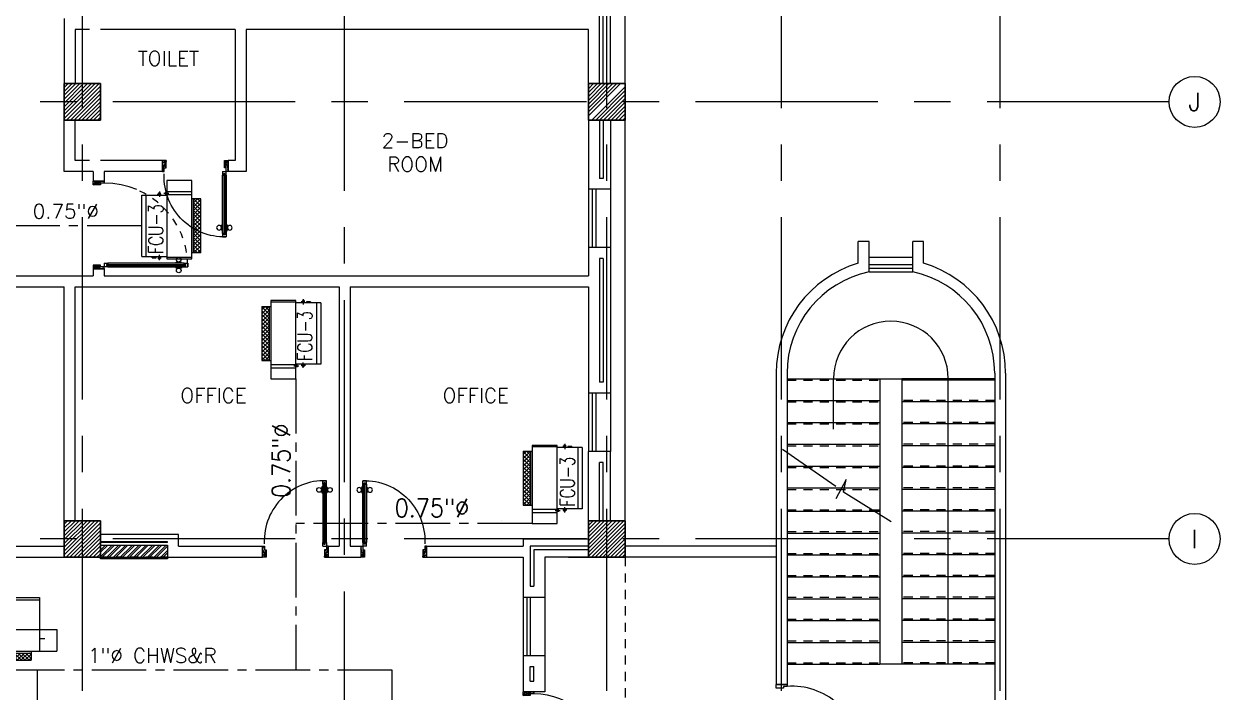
# Model space of a CAD drawing. Extents: x 417866029 to 417866302, y 43498045 to 43498122.
# Drawn here: x 417866087.44 to 417866103.86, y 43498080.49 to 43498089.66 of the extents above; entities that cross this region are included whole.
import ezdxf
from ezdxf.enums import TextEntityAlignment as Align

# ---------------------------------------------------------------- set-up
doc = ezdxf.new("R2010")
doc.units = 0
doc.header["$MEASUREMENT"] = 0
for name, pattern in [('CENTER2', [1.125, 0.75, -0.125, 0.125, -0.125]), ('CENTERX2', [4, 2.5, -0.5, 0.5, -0.5]), ('HIDDEN', [0.375, 0.25, -0.125]), ('HIDDEN2', [0.1875, 0.125, -0.0625])]:
    doc.linetypes.add(name, pattern=pattern)
doc.layers.get('0').update_dxf_attribs({"linetype": 'CONTINUOUS'})
for name, color, linetype in [('AC-CH', 6, 'CENTER2'), ('AC-CHT', 2, 'CONTINUOUS'), ('AX-CR', 7, 'CONTINUOUS'), ('AX-TXT', 2, 'CONTINUOUS'), ('AXES', 11, 'CENTERX2'), ('COL', 11, 'CONTINUOUS'), ('DOOR', 11, 'CONTINUOUS'), ('FCU', 6, 'CONTINUOUS'), ('FHC', 11, 'CONTINUOUS'), ('HAT', 11, 'CONTINUOUS'), ('INSUL', 11, 'CONTINUOUS'), ('PROJ-L', 11, 'CONTINUOUS'), ('RM-NAME', 11, 'CONTINUOUS'), ('ROOF', 11, 'CONTINUOUS'), ('STR', 11, 'CONTINUOUS'), ('SUNI-FUR', 11, 'CONTINUOUS'), ('TEXTN', 2, 'CONTINUOUS'), ('WALL', 11, 'CONTINUOUS'), ('WIN', 11, 'CONTINUOUS')]:
    doc.layers.add(name, color=color, linetype=linetype)
doc.styles.add('KHRS2', font='ROMANS.shx', dxfattribs={"height": 200})
doc.styles.add('ROMANS', font='ROMANS.shx', dxfattribs={"width": 0.6})

# ---------------------------------------------------------------- blocks, each defined once
blk = doc.blocks.new('AXR')
at = {"layer": 'AX-CR'}
blk.add_circle((350, 0), 350, dxfattribs=at)
at = {"layer": 'AX-TXT', "style": 'ROMANS'}
blk.add_attdef('AX', text='', height=250, dxfattribs=at).set_placement((350, 0), align=Align.MIDDLE)
blk = doc.blocks.new('DOOR100')
at = {"layer": 'DOOR', "color": 7, "linetype": 'ByBlock'}
for p, q in [((-91, 1205), (-91, 1140)), ((-82, 1205), (-91, 1205)), ((-82, 1128), (-82, 1218)), ((-75, 1218), (-82, 1218)), ((-82, 1205), (-82, 1140)), ((-75, 1250), (-75, 1300)), ((-75, 1300), (-25, 1300)), ((-25, 1300), (-75, 1300)), ((-58, 1250), (-75, 1250)), ((-58, 1250), (-58, 1270)), ((-42, 1270), (-58, 1270)), ((-42, 1250), (-42, 1270)), ((-25, 1250), (-42, 1250)), ((-25, 1250), (-25, 1300)), ((-25, 1218), (-18, 1218)), ((-18, 1128), (-18, 1218)), ((-18, 1205), (-18, 1140)), ((-18, 1205), (-9, 1205)), ((-9, 1205), (-9, 1140)), ((-82, 1140), (-91, 1140)), ((-75, 1128), (-82, 1128)), ((-25, 1128), (-18, 1128)), ((-18, 1140), (-9, 1140)), ((-75, 200), (-58, 200)), ((-75, 150), (-75, 200)), ((-58, 200), (-58, 180)), ((-58, 180), (-42, 180)), ((-42, 200), (-25, 200)), ((-42, 180), (-42, 200)), ((-25, 200), (-25, 150)), ((-1200, 0), (-1200, 150)), ((-1200, 150), (-1175, 150)), ((-1200, 150), (-1200, 0)), ((-1150, 0), (-1200, 114)), ((-1150, 0), (-1200, 40)), ((-1150, 0), (-1200, 0)), ((-1175, 150), (-1175, 100)), ((-1175, 100), (-1150, 100)), ((-1150, 0), (-1163, 100)), ((-1150, 100), (-1150, 0)), ((-75, 150), (-25, 150)), ((-50, 0), (0, 114)), ((-50, 100), (-50, 0)), ((-50, 0), (-37, 100)), ((-25, 100), (-50, 100)), ((-50, 0), (0, 40)), ((-50, 0), (0, 0)), ((0, 150), (-25, 150)), ((-25, 150), (-25, 100)), ((0, 0), (0, 150)), ((0, 150), (0, 0))]:
    blk.add_line(p, q, dxfattribs=at)
at = {"layer": 'DOOR', "linetype": 'ByBlock'}
for p, q in [((-75, 1250), (-75, 200)), ((-58, 200), (-58, 1250)), ((-42, 200), (-42, 1250)), ((-25, 200), (-25, 1250))]:
    blk.add_line(p, q, dxfattribs=at)
at = {"layer": 'DOOR', "color": 7, "linetype": 'ByBlock'}
for centre in [(-124, 1173), (24, 1173)]:
    blk.add_circle(centre, 32.4, dxfattribs=at)
at = {"layer": 'DOOR', "linetype": 'HIDDEN', "ltscale": 0.5}
blk.add_arc((-25, 150), 1150, 90, 180, dxfattribs=at)
at = {"layer": 'DOOR', "color": 7, "linetype": 'ByBlock'}
for centre, radius, start, end in [((-1150, 0), 154, 103.7142, 108.8947), ((-1150, 0), 134, 100.72, 111.8402), ((-1150, 0), 94.4, 90, 121.9818), ((-1150, 0), 74.4, 90, 132.2236), ((-1150, 0), 54.4, 90, 156.7926), ((-1150, 0), 34.4, 90, 180), ((-1150, 0), 14.4, 90, 180), ((-50, 0), 94.4, 58.0182, 90), ((-50, 0), 74.4, 47.7764, 90), ((-50, 0), 54.4, 23.2074, 90), ((-50, 0), 34.4, 0, 90), ((-50, 0), 14.4, 0, 90), ((-50, 0), 134, 68.1598, 79.28), ((-50, 0), 114, 64.0838, 77.3774), ((-50, 0), 154, 71.1053, 76.2858)]:
    blk.add_arc(centre, radius, start, end, dxfattribs=at)
blk = doc.blocks.new('DOOR90')
at = {"layer": 'DOOR', "color": 7, "linetype": 'ByBlock'}
for p, q in [((-150, 0), (0, 0)), ((-150, 0), (-150, -25)), ((0, -50), (-114, 0)), ((0, -50), (-40, 0)), ((0, -50), (0, 0)), ((-1000, -25), (-1050, -25)), ((-1050, -75), (-1050, -25)), ((-1050, -25), (-1050, -75)), ((-1000, -75), (-1050, -75)), ((-1000, -42), (-1020, -42)), ((-1020, -42), (-1020, -58)), ((-1000, -58), (-1020, -58)), ((-1000, -25), (-1000, -42)), ((-1000, -58), (-1000, -75)), ((-878, -18), (-968, -18)), ((-968, -25), (-968, -18)), ((-968, -75), (-968, -82)), ((-878, -82), (-968, -82)), ((-955, -9), (-890, -9)), ((-955, -18), (-955, -9)), ((-955, -18), (-890, -18)), ((-955, -82), (-890, -82)), ((-955, -82), (-955, -91)), ((-955, -91), (-890, -91)), ((-890, -18), (-890, -9)), ((-890, -82), (-890, -91)), ((-878, -25), (-878, -18)), ((-878, -75), (-878, -82)), ((-200, -25), (-150, -25)), ((-200, -42), (-200, -25)), ((-180, -42), (-200, -42)), ((-200, -58), (-180, -58)), ((-200, -75), (-200, -58)), ((-150, -75), (-200, -75)), ((-180, -58), (-180, -42)), ((-150, -25), (-100, -25)), ((-150, -75), (-150, -25)), ((-100, -25), (-100, -50)), ((0, -50), (-100, -37)), ((-100, -50), (0, -50)), ((-150, -875), (-100, -875)), ((-150, -900), (-150, -875)), ((-150, -900), (0, -900)), ((0, -900), (-150, -900)), ((0, -850), (-114, -900)), ((-100, -875), (-100, -850)), ((0, -850), (-100, -863)), ((-100, -850), (0, -850)), ((0, -850), (-40, -900)), ((0, -850), (0, -900))]:
    blk.add_line(p, q, dxfattribs=at)
at = {"layer": 'DOOR', "linetype": 'ByBlock'}
for p, q in [((-200, -25), (-1000, -25)), ((-200, -42), (-1000, -42)), ((-200, -58), (-1000, -58)), ((-1000, -75), (-200, -75))]:
    blk.add_line(p, q, dxfattribs=at)
at = {"layer": 'DOOR', "color": 7, "linetype": 'ByBlock'}
for centre in [(-923, 24), (-923, -124)]:
    blk.add_circle(centre, 32.4, dxfattribs=at)
for centre, radius, start, end in [((0, -50), 154, 161.1053, 166.2858), ((0, -50), 94.4, 148.0182, 180), ((0, -50), 134, 158.1598, 169.28), ((0, -50), 114, 154.0838, 167.3774), ((0, -50), 74.4, 137.7764, 180), ((0, -50), 54.4, 113.2074, 180), ((0, -50), 34.4, 90, 180), ((0, -50), 14.4, 90, 180), ((0, -850), 154, 193.7142, 198.8947), ((0, -850), 134, 190.72, 201.8402), ((0, -850), 94.4, 180, 211.9818), ((0, -850), 74.4, 180, 222.2236), ((0, -850), 54.4, 180, 246.7926), ((0, -850), 34.4, 180, 270), ((0, -850), 14.4, 180, 270)]:
    blk.add_arc(centre, radius, start, end, dxfattribs=at)
at = {"layer": 'DOOR', "linetype": 'HIDDEN', "ltscale": 0.5}
blk.add_arc((-222, -50), 828, 178.2701, 275.003, dxfattribs=at)
blk = doc.blocks.new('DOOR-10')
at = {"layer": 'DOOR', "color": 0, "linetype": 'ByBlock'}
for p, q in [((-83, 1005), (-92, 1005)), ((-92, 1005), (-92, 940)), ((-76, 1018), (-83, 1018)), ((-83, 928), (-83, 1018)), ((-83, 1005), (-83, 940)), ((-26, 1100), (-76, 1100)), ((-76, 1100), (-26, 1100)), ((-76, 1050), (-76, 1100)), ((-59, 1050), (-76, 1050)), ((-43, 1070), (-59, 1070)), ((-59, 1050), (-59, 1070)), ((-43, 1050), (-43, 1070)), ((-26, 1050), (-43, 1050)), ((-26, 1050), (-26, 1100)), ((-26, 1018), (-18, 1018)), ((-18, 928), (-18, 1018)), ((-18, 1005), (-9, 1005)), ((-18, 1005), (-18, 940)), ((-9, 1005), (-9, 940)), ((-83, 940), (-92, 940)), ((-76, 928), (-83, 928)), ((-26, 928), (-18, 928)), ((-18, 940), (-9, 940)), ((-76, 200), (-59, 200)), ((-76, 150), (-76, 200)), ((-59, 200), (-59, 180)), ((-59, 180), (-43, 180)), ((-43, 200), (-26, 200)), ((-43, 180), (-43, 200)), ((-26, 200), (-26, 150)), ((-1001, 0), (-1001, 150)), ((-1001, 150), (-976, 150)), ((-1001, 150), (-1001, 0)), ((-951, 0), (-1001, 0)), ((-976, 150), (-976, 100)), ((-976, 100), (-951, 100)), ((-951, 100), (-951, 0)), ((-76, 150), (-26, 150)), ((-51, 100), (-51, 0)), ((-26, 100), (-51, 100)), ((-51, 0), (-1, 0)), ((-1, 150), (-26, 150)), ((-26, 150), (-26, 100))]:
    blk.add_line(p, q, dxfattribs=at)
at = {"layer": 'DOOR', "linetype": 'ByBlock'}
for p, q in [((-76, 1050), (-76, 200)), ((-59, 200), (-59, 1050)), ((-43, 200), (-43, 1050)), ((-26, 200), (-26, 1050))]:
    blk.add_line(p, q, dxfattribs=at)
at = {"layer": 'DOOR', "color": 9, "linetype": 'ByBlock'}
for p, q in [((-951, 0), (-1001, 114)), ((-951, 0), (-1001, 40)), ((-951, 0), (-964, 100)), ((-51, 0), (-1, 114)), ((-51, 0), (-37, 100)), ((-51, 0), (-1, 40)), ((-1, 0), (-1, 150))]:
    blk.add_line(p, q, dxfattribs=at)
at = {"layer": 'DOOR', "color": 0, "linetype": 'ByBlock'}
for centre in [(-124, 973), (23, 973)]:
    blk.add_circle(centre, 32.4, dxfattribs=at)
at = {"layer": 'DOOR', "linetype": 'HIDDEN', "ltscale": 0.5}
blk.add_arc((-23, 149), 952, 93.1482, 179.9482, dxfattribs=at)
at = {"layer": 'DOOR', "color": 9, "linetype": 'ByBlock'}
for centre, radius, start, end in [((-951, 0), 154, 103.7142, 108.8947), ((-951, 0), 134, 100.72, 111.8402), ((-951, 0), 94.4, 90, 121.9818), ((-951, 0), 74.4, 90, 132.2236), ((-951, 0), 54.4, 90, 156.7926), ((-951, 0), 34.4, 90, 180), ((-951, 0), 14.4, 90, 180), ((-51, 0), 94.4, 58.0182, 90), ((-51, 0), 74.4, 47.7764, 90), ((-51, 0), 54.4, 23.2074, 90), ((-51, 0), 34.4, 0, 90), ((-51, 0), 14.4, 0, 90), ((-51, 0), 134, 68.1598, 79.28), ((-51, 0), 114, 64.0838, 77.3774), ((-51, 0), 154, 71.1053, 76.2858)]:
    blk.add_arc(centre, radius, start, end, dxfattribs=at)
blk = doc.blocks.new('STL-DR')
at = {"layer": 'DOOR', "color": 0, "linetype": 'ByBlock'}
for p, q in [((50, 0), (0, 0)), ((0, -150), (0, 0)), ((50, -100), (50, 0)), ((0, -150), (25, -150)), ((25, -100), (50, -100)), ((25, -150), (25, -100)), ((75, -150), (25, -150)), ((25, -200), (25, -150)), ((75, -150), (75, -200)), ((950, -100), (950, 0)), ((950, 0), (1000, 0)), ((975, -100), (950, -100)), ((975, -150), (975, -100)), ((1000, -150), (975, -150)), ((1000, 0), (1000, -150)), ((75, -200), (25, -200)), ((18, -978), (18, -1068)), ((25, -978), (18, -978)), ((75, -978), (82, -978)), ((82, -978), (82, -1068)), ((18, -990), (9, -990)), ((9, -1055), (9, -990)), ((18, -1055), (9, -1055)), ((18, -1055), (18, -990)), ((25, -1068), (18, -1068)), ((25, -1100), (75, -1100)), ((25, -1100), (25, -1150)), ((75, -1068), (82, -1068)), ((75, -1100), (75, -1150)), ((82, -990), (91, -990)), ((82, -1055), (82, -990)), ((82, -1055), (91, -1055)), ((91, -1055), (91, -990)), ((25, -1150), (75, -1150)), ((75, -1150), (25, -1150))]:
    blk.add_line(p, q, dxfattribs=at)
at = {"layer": 'DOOR', "linetype": 'ByBlock'}
for p, q in [((25, -200), (25, -1100)), ((75, -1100), (75, -200))]:
    blk.add_line(p, q, dxfattribs=at)
at = {"layer": 'DOOR', "color": 0, "linetype": 'ByBlock'}
for centre in [(-24, -1023), (124, -1023)]:
    blk.add_circle(centre, 32.4, dxfattribs=at)
at = {"layer": 'DOOR', "linetype": 'HIDDEN', "ltscale": 0.5}
blk.add_arc((50, -223), 928, 271.544, 4.4816, dxfattribs=at)
at = {"layer": 'WALL'}
for p, q in [((0, 0), (0, -150)), ((0, 0), (0, -150)), ((1000, 0), (1000, -150))]:
    blk.add_line(p, q, dxfattribs=at)
blk = doc.blocks.new('RM1')
at = {"layer": 'RM-NAME', "style": 'ROMANS'}
for tag, p in [('ROOMNAME1', (0, 324)), ('ROOMNAME2', (0, 0))]:
    blk.add_attdef(tag, text='', height=200, dxfattribs=at).set_placement(p, align=Align.MIDDLE)
blk = doc.blocks.new('3')
at = {"layer": 'SUNI-FUR', "linetype": 'Continuous'}
blk.add_line((0, 0), (0, 0), dxfattribs=at)
blk.add_line((0, 0), (0, 0), dxfattribs=at)
blk.add_line((0, 0), (0, 0), dxfattribs=at)
blk.add_line((0, 0), (0, 0), dxfattribs=at)
blk.add_line((0, 0), (0, 0), dxfattribs=at)
blk.add_line((0, 0), (0, 0), dxfattribs=at)
blk.add_line((0, 0), (0, 0), dxfattribs=at)
blk.add_line((0, 0), (0, 0), dxfattribs=at)
blk.add_line((0, 0), (0, 0), dxfattribs=at)
blk.add_line((0, 0), (0, 0), dxfattribs=at)
blk.add_line((0, 0), (0, 0), dxfattribs=at)
blk.add_line((0, 0), (0, 0), dxfattribs=at)
blk.add_line((0, 0), (0, 0), dxfattribs=at)
blk.add_line((0, 0), (0, 0), dxfattribs=at)
blk.add_line((0, 0), (0, 0), dxfattribs=at)
blk.add_line((0, 0), (0, 0), dxfattribs=at)
for radius in [0.0325, 0.0124, 0.0124, 0.0155]:
    blk.add_circle((0, 0), radius, dxfattribs=at)
for centre, radius, start, end in [((0, 0), 0.433, 163.2739, 167.375), ((0, 0), 0.328, 144.0392, 163.2739), ((0, 0), 0.27, 118.7422, 143.0578), ((0, 0), 0.13, 84.8536, 119.4454), ((0, 0), 0.168, 61.4441, 91.1678), ((0, 0), 0.307, 103.0865, 118.1878), ((0, -1), 0.47, 89.0532, 100.9895), ((0, -1), 0.469, 78.0637, 90), ((0, 0), 0.193, 117.0377, 142.6695), ((0, 0), 0.452, 270, 283.9301), ((0, 0), 0.452, 256.0699, 270), ((0, 0), 0.305, 239.0867, 256.0699), ((0, 0), 0.212, 214.673, 239.0867), ((0, 0), 0.0807, 174.5539, 214.673), ((0, 0), 0.419, 270, 283.9301), ((0, 0), 0.419, 256.0699, 270), ((0, 0), 0.272, 239.0867, 256.0699), ((0, 0), 0.18, 214.673, 239.0867), ((0, 0), 0.0525, 173.0893, 213.2084), ((0, 0), 0.328, 16.7261, 35.9608), ((0, 0), 0.433, 12.7359, 16.7261), ((0, 0), 0.193, 37.3305, 62.9623), ((0, 0), 0.101, 325.327, 0), ((0, 0), 0.2, 300.9133, 325.327), ((0, 0), 0.068, 325.327, 0), ((0, 0), 0.167, 300.9133, 325.327), ((0, 0), 0.25, 35.9608, 60.2764), ((0, 0), 0.306, 62.9623, 78.0637), ((0, 0), 0.305, 283.9301, 300.9133), ((0, 0), 0.272, 283.9301, 300.9133)]:
    blk.add_arc(centre, radius, start, end, dxfattribs=at)
blk = doc.blocks.new('*X95')
at = {"color": 0}
for p, q in [((245929, 149515), (246404, 149990)), ((245929, 149568), (246351, 149990)), ((245929, 149621), (246298, 149990)), ((245929, 149674), (246245, 149990)), ((245929, 149727), (246192, 149990)), ((245929, 149780), (246139, 149990)), ((245929, 149833), (246086, 149990)), ((245929, 149886), (246033, 149990)), ((245929, 149939), (245979, 149990)), ((245957, 149490), (246429, 149962)), ((246010, 149490), (246429, 149908)), ((246063, 149490), (246429, 149855)), ((246116, 149490), (246429, 149802)), ((246169, 149490), (246429, 149749)), ((246222, 149490), (246429, 149696)), ((246275, 149490), (246429, 149643)), ((246328, 149490), (246429, 149590)), ((246381, 149490), (246429, 149537))]:
    blk.add_line(p, q, dxfattribs=at)
blk = doc.blocks.new('COL50')
at = {"layer": 'COL'}
blk.add_lwpolyline([(-250, 250), (-250, -250), (250, -250), (250, 250)], close=True, dxfattribs=at)
blk = doc.blocks.new('*X96')
at = {"color": 0}
for p, q in [((253129, 149502), (253616, 149990)), ((253129, 149555), (253563, 149990)), ((253129, 149608), (253510, 149990)), ((253129, 149661), (253457, 149990)), ((253129, 149714), (253404, 149990)), ((253129, 149767), (253351, 149990)), ((253129, 149820), (253298, 149990)), ((253129, 149873), (253245, 149990)), ((253129, 149926), (253192, 149990)), ((253129, 149979), (253139, 149990)), ((253169, 149490), (253629, 149949)), ((253222, 149490), (253629, 149896)), ((253275, 149490), (253629, 149843)), ((253328, 149490), (253629, 149790)), ((253381, 149490), (253629, 149737)), ((253434, 149490), (253629, 149684)), ((253487, 149490), (253629, 149631)), ((253540, 149490), (253629, 149578)), ((253594, 149490), (253629, 149525))]:
    blk.add_line(p, q, dxfattribs=at)
blk = doc.blocks.new('*X93')
at = {"color": 0}
for p, q in [((245929, 155507), (246411, 155990)), ((245929, 155560), (246358, 155990)), ((245929, 155613), (246305, 155990)), ((245929, 155666), (246252, 155990)), ((245929, 155719), (246199, 155990)), ((245929, 155772), (246146, 155990)), ((245929, 155825), (246093, 155990)), ((245929, 155879), (246040, 155990)), ((245929, 155932), (245987, 155990)), ((245964, 155490), (246429, 155954)), ((246017, 155490), (246429, 155901)), ((246070, 155490), (246429, 155848)), ((246123, 155490), (246429, 155795)), ((246176, 155490), (246429, 155742)), ((246229, 155490), (246429, 155689)), ((246282, 155490), (246429, 155636)), ((246335, 155490), (246429, 155583)), ((246388, 155490), (246429, 155530))]:
    blk.add_line(p, q, dxfattribs=at)
blk = doc.blocks.new('*X94')
at = {"color": 0}
for p, q in [((253129, 155548), (253570, 155990)), ((253129, 155601), (253517, 155990)), ((253129, 155654), (253464, 155990)), ((253129, 155707), (253411, 155990)), ((253129, 155760), (253358, 155990)), ((253129, 155813), (253305, 155990)), ((253129, 155866), (253252, 155990)), ((253129, 155919), (253199, 155990)), ((253129, 155972), (253146, 155990)), ((253177, 155490), (253629, 155942)), ((253230, 155490), (253629, 155889)), ((253283, 155490), (253629, 155836)), ((253336, 155490), (253629, 155783)), ((253389, 155490), (253629, 155730)), ((253442, 155490), (253629, 155677)), ((253495, 155490), (253629, 155624)), ((253548, 155490), (253629, 155571)), ((253601, 155490), (253629, 155517))]:
    blk.add_line(p, q, dxfattribs=at)
blk = doc.blocks.new('*X36')
at = {"color": 0}
for p, q in [((16890, -2467), (16943, -2414)), ((16890, -2520), (16990, -2420)), ((16990, -2512), (16892, -2414)), ((16990, -2459), (16945, -2414)), ((16990, -2565), (16890, -2465)), ((16890, -2573), (16990, -2473)), ((16990, -2619), (16890, -2519)), ((16890, -2626), (16990, -2526)), ((16990, -2672), (16890, -2572)), ((16890, -2679), (16990, -2579)), ((16990, -2725), (16890, -2625)), ((16890, -2732), (16990, -2632)), ((16990, -2778), (16890, -2678)), ((16890, -2785), (16990, -2685)), ((16990, -2831), (16890, -2731)), ((16890, -2838), (16990, -2738)), ((16990, -2884), (16890, -2784)), ((16890, -2891), (16990, -2791)), ((16990, -2937), (16890, -2837)), ((16890, -2944), (16990, -2844)), ((16990, -2990), (16890, -2890)), ((16890, -2997), (16990, -2897)), ((16990, -3043), (16890, -2943)), ((16890, -3050), (16990, -2950)), ((16990, -3096), (16890, -2996)), ((16890, -3103), (16990, -3003)), ((16990, -3149), (16890, -3049)), ((16944, -3155), (16890, -3102)), ((16892, -3155), (16990, -3056)), ((16945, -3155), (16990, -3109))]:
    blk.add_line(p, q, dxfattribs=at)
blk = doc.blocks.new('WHE06')
at = {"color": 3}
for p, q in [((689, 622), (346, 622)), ((346, 622), (346, 469)), ((689, 469), (689, 622)), ((60, -422), (60, 422)), ((212, 437), (269, 437)), ((232, 452), (232, 422)), ((232, 452), (252, 452)), ((242, 472), (242, 399)), ((252, 452), (252, 422)), ((305, 448), (373, 448)), ((321, 458), (321, 438)), ((321, 458), (346, 458)), ((321, 438), (346, 438)), ((346, 430), (689, 430)), ((811, 371), (689, 371)), ((711, -371), (711, 371)), ((811, -371), (811, 371)), ((142, -437), (142, -422)), ((142, -437), (197, -437)), ((197, -437), (197, -422)), ((221, -437), (269, -437)), ((232, -452), (232, -422)), ((232, -452), (252, -452)), ((242, -472), (242, -399)), ((252, -452), (252, -422)), ((346, -430), (689, -430)), ((811, -371), (689, -371))]:
    blk.add_line(p, q, dxfattribs=at)
at = {"color": 6}
for p, q in [((0, -422), (0, 422)), ((0, 422), (346, 422)), ((346, 469), (346, -451)), ((689, 469), (346, 469)), ((689, -451), (689, 469)), ((0, -422), (346, -422)), ((346, -451), (689, -451))]:
    blk.add_line(p, q, dxfattribs=at)
at = {"color": 11}
blk.add_blockref('*X36', (-16179, 2784), dxfattribs=at)
blk = doc.blocks.new('*X38')
at = {"color": 0}
for p, q in [((-750, 2538), (-672, 2616)), ((-750, 2591), (-725, 2616)), ((-660, 2516), (-750, 2606)), ((-713, 2516), (-750, 2553)), ((-719, 2516), (-619, 2616)), ((-607, 2516), (-707, 2616)), ((-666, 2516), (-566, 2616)), ((-554, 2516), (-654, 2616)), ((-613, 2516), (-513, 2616)), ((-501, 2516), (-601, 2616)), ((-560, 2516), (-460, 2616)), ((-448, 2516), (-548, 2616)), ((-507, 2516), (-407, 2616)), ((-394, 2516), (-494, 2616)), ((-454, 2516), (-354, 2616)), ((-341, 2516), (-441, 2616)), ((-401, 2516), (-301, 2616)), ((-288, 2516), (-388, 2616)), ((-348, 2516), (-248, 2616)), ((-235, 2516), (-335, 2616)), ((-295, 2516), (-195, 2616)), ((-182, 2516), (-282, 2616)), ((-242, 2516), (-142, 2616)), ((-129, 2516), (-229, 2616)), ((-189, 2516), (-89, 2616)), ((-76, 2516), (-176, 2616)), ((-136, 2516), (-36, 2616)), ((-23, 2516), (-123, 2616)), ((-83, 2516), (17, 2616)), ((30, 2516), (-70, 2616)), ((-30, 2516), (70, 2616)), ((83, 2516), (-17, 2616)), ((23, 2516), (123, 2616)), ((136, 2516), (36, 2616)), ((76, 2516), (176, 2616)), ((189, 2516), (89, 2616)), ((129, 2516), (215, 2601)), ((215, 2543), (142, 2616)), ((182, 2516), (215, 2548)), ((215, 2596), (195, 2616))]:
    blk.add_line(p, q, dxfattribs=at)
blk = doc.blocks.new('WAP16')
at = {"color": 6}
for p, q in [((-597, 0), (-597, -737)), ((-597, 0), (597, 0)), ((597, 0), (597, -737)), ((-597, -437), (597, -437)), ((-597, -737), (597, -737))]:
    blk.add_line(p, q, dxfattribs=at)
at = {"color": 3}
for p, q in [((-597, -32), (597, -32)), ((597, -437), (835, -437)), ((835, -437), (835, -737)), ((597, -562), (670, -562)), ((-482, -737), (-482, -862)), ((-482, -762), (482, -762)), ((482, -737), (482, -862)), ((597, -737), (835, -737)), ((-482, -862), (482, -862))]:
    blk.add_line(p, q, dxfattribs=at)
at = {"color": 11}
blk.add_blockref('*X38', (268, -3378), dxfattribs=at)

msp = doc.modelspace()

# ---------------------------------------------------------------- hatches: boundary and pattern name
at = {"layer": 'FHC', "linetype": 'ByBlock', "ltscale": 0.3}
h = msp.add_hatch(dxfattribs=at)
h.set_pattern_fill('ANSI32', color=11, scale=0.175, style=0)
h.set_pattern_definition([(45, (417865856.29728, 43498051.264705), (-0.046403883, 0.046403883), []), (45, (417865856.32822, 43498051.264705), (-0.046403883, 0.046403883), [])])
h.paths.add_polyline_path([(417866089.413, 43498082.316), (417866089.413, 43498082.506), (417866088.493, 43498082.506), (417866088.493, 43498082.316)])
h.paths.add_polyline_path([(417866088.281, 43498081.895), (417866088.281, 43498082.315), (417866088.543, 43498082.315), (417866088.543, 43498081.895)], flags=9)

# ---------------------------------------------------------------- linework, layer by layer
at = {"layer": 'AC-CH'}
for p, q in [((417866089.058, 43498086.888), (417866086.794, 43498086.888)), ((417866091.172, 43498084.789), (417866091.172, 43498080.791)), ((417866094.418, 43498082.803), (417866091.172, 43498082.803)), ((417866092.496, 43498080.791), (417866044.754, 43498080.791)), ((417866087.628, 43498074.733), (417866087.628, 43498080.791)), ((417866092.496, 43498076.975), (417866092.496, 43498080.791))]:
    msp.add_line(p, q, dxfattribs=at)
at = {"layer": 'AXES'}
for p, q in [((417866088.243, 43498044.506), (417866088.243, 43498121.777)), ((417866095.443, 43498044.506), (417866095.443, 43498121.777)), ((417866097.843, 43498044.506), (417866097.843, 43498121.777)), ((417866100.843, 43498044.506), (417866100.843, 43498121.777)), ((417866091.843, 43498051.371), (417866091.843, 43498110.141)), ((417866103.163, 43498088.591), (417866037.203, 43498088.591)), ((417866103.163, 43498088.591), (417866053.153, 43498088.591)), ((417866103.163, 43498082.591), (417866053.153, 43498082.591))]:
    msp.add_line(p, q, dxfattribs=at)
at = {"layer": 'FHC', "color": 250, "linetype": 'HIDDEN', "ltscale": 0.25}
msp.add_line((417866089.413, 43498082.341), (417866088.493, 43498082.341), dxfattribs=at)
at = {"layer": 'FHC', "linetype": 'ByBlock', "ltscale": 0.3}
msp.add_lwpolyline([(417866088.493, 43498082.506), (417866089.413, 43498082.506), (417866089.413, 43498082.316), (417866088.493, 43498082.316)], close=True, dxfattribs=at)
at = {"layer": 'INSUL'}
for p, q in [((417866095.343, 43498088.841), (417866095.343, 43498091.641)), ((417866095.393, 43498088.841), (417866095.393, 43498091.641)), ((417866095.343, 43498088.341), (417866095.343, 43498087.541)), ((417866095.393, 43498088.341), (417866095.393, 43498087.541)), ((417866095.393, 43498087.541), (417866095.343, 43498087.541)), ((417866095.343, 43498086.441), (417866095.343, 43498084.741)), ((417866095.393, 43498086.441), (417866095.343, 43498086.441)), ((417866095.393, 43498086.441), (417866095.393, 43498084.741)), ((417866095.393, 43498084.741), (417866095.343, 43498084.741)), ((417866095.393, 43498083.641), (417866095.343, 43498083.641)), ((417866095.343, 43498082.841), (417866095.343, 43498083.641)), ((417866095.393, 43498082.841), (417866095.393, 43498083.641)), ((417866095.193, 43498082.491), (417866094.393, 43498082.491)), ((417866094.393, 43498082.491), (417866094.393, 43498081.941)), ((417866095.193, 43498082.441), (417866094.443, 43498082.441)), ((417866094.443, 43498082.441), (417866094.443, 43498081.941)), ((417866094.393, 43498081.941), (417866094.443, 43498081.941)), ((417866094.393, 43498080.841), (417866094.443, 43498080.841)), ((417866094.393, 43498080.641), (417866094.393, 43498080.841)), ((417866094.443, 43498080.641), (417866094.443, 43498080.841)), ((417866094.393, 43498080.641), (417866094.443, 43498080.641))]:
    msp.add_line(p, q, dxfattribs=at)
at = {"layer": 'PROJ-L'}
for p, q in [((417866095.693, 43498088.841), (417866095.693, 43498095.541)), ((417866095.693, 43498082.841), (417866095.693, 43498088.341))]:
    msp.add_line(p, q, dxfattribs=at)
at = {"layer": 'ROOF'}
for p, q in [((417866099.193, 43498084.791), (417866099.193, 43498080.871)), ((417866099.193, 43498084.791), (417866099.493, 43498084.791)), ((417866099.493, 43498084.791), (417866099.493, 43498080.871)), ((417866097.768, 43498082.491), (417866095.693, 43498082.491)), ((417866097.768, 43498082.341), (417866095.693, 43498082.341)), ((417866099.493, 43498080.871), (417866099.193, 43498080.871))]:
    msp.add_line(p, q, dxfattribs=at)
at = {"layer": 'STR'}
for p, q in [((417866097.918, 43498084.791), (417866099.193, 43498084.791)), ((417866098.556, 43498084.098), (417866098.556, 43498084.793)), ((417866100.768, 43498084.791), (417866099.493, 43498084.791)), ((417866100.131, 43498080.871), (417866100.131, 43498084.793)), ((417866100.768, 43498084.771), (417866099.493, 43498084.771)), ((417866097.918, 43498084.491), (417866099.193, 43498084.491)), ((417866100.768, 43498084.471), (417866099.493, 43498084.471)), ((417866097.918, 43498084.191), (417866099.193, 43498084.191)), ((417866100.768, 43498084.171), (417866099.493, 43498084.171)), ((417866098.587, 43498083.311), (417866097.856, 43498083.819)), ((417866097.918, 43498083.891), (417866099.193, 43498083.891)), ((417866100.768, 43498083.871), (417866099.493, 43498083.871)), ((417866097.918, 43498083.591), (417866099.193, 43498083.591)), ((417866100.768, 43498083.571), (417866099.493, 43498083.571)), ((417866098.727, 43498083.409), (417866098.587, 43498083.141)), ((417866098.692, 43498083.234), (417866098.727, 43498083.409)), ((417866097.918, 43498083.291), (417866099.193, 43498083.291)), ((417866099.347, 43498082.825), (417866098.692, 43498083.234)), ((417866100.768, 43498083.271), (417866099.493, 43498083.271)), ((417866099.082, 43498082.991), (417866099.193, 43498082.991)), ((417866097.918, 43498082.971), (417866099.193, 43498082.971)), ((417866099.114, 43498082.971), (417866099.193, 43498082.971)), ((417866100.768, 43498082.971), (417866099.493, 43498082.971)), ((417866097.918, 43498082.671), (417866099.193, 43498082.671)), ((417866100.768, 43498082.671), (417866099.493, 43498082.671)), ((417866097.918, 43498082.371), (417866099.193, 43498082.371)), ((417866100.768, 43498082.371), (417866099.493, 43498082.371)), ((417866097.918, 43498082.071), (417866099.193, 43498082.071)), ((417866100.768, 43498082.071), (417866099.493, 43498082.071)), ((417866097.918, 43498081.771), (417866099.193, 43498081.771)), ((417866100.768, 43498081.771), (417866099.493, 43498081.771)), ((417866097.918, 43498081.471), (417866099.193, 43498081.471)), ((417866100.768, 43498081.471), (417866099.493, 43498081.471)), ((417866097.918, 43498081.171), (417866099.193, 43498081.171)), ((417866100.768, 43498081.171), (417866099.493, 43498081.171)), ((417866097.918, 43498080.871), (417866099.193, 43498080.871)), ((417866100.768, 43498080.871), (417866099.493, 43498080.871))]:
    msp.add_line(p, q, dxfattribs=at)
at = {"layer": 'STR', "linetype": 'HIDDEN2'}
for p, q in [((417866100.768, 43498084.791), (417866099.493, 43498084.791)), ((417866097.918, 43498084.771), (417866099.193, 43498084.771)), ((417866100.768, 43498084.771), (417866099.493, 43498084.771)), ((417866097.918, 43498084.471), (417866099.193, 43498084.471)), ((417866100.768, 43498084.491), (417866099.493, 43498084.491)), ((417866097.918, 43498084.171), (417866099.193, 43498084.171)), ((417866100.768, 43498084.191), (417866099.493, 43498084.191)), ((417866097.918, 43498083.871), (417866099.193, 43498083.871)), ((417866100.768, 43498083.891), (417866099.493, 43498083.891)), ((417866097.918, 43498083.571), (417866099.193, 43498083.571)), ((417866100.768, 43498083.591), (417866099.493, 43498083.591)), ((417866097.918, 43498083.271), (417866099.193, 43498083.271)), ((417866100.768, 43498083.291), (417866099.493, 43498083.291)), ((417866097.918, 43498082.991), (417866099.193, 43498082.991)), ((417866099.082, 43498082.991), (417866099.193, 43498082.991)), ((417866100.768, 43498082.991), (417866099.493, 43498082.991)), ((417866099.114, 43498082.971), (417866099.193, 43498082.971)), ((417866097.918, 43498082.691), (417866099.193, 43498082.691)), ((417866100.768, 43498082.691), (417866099.493, 43498082.691)), ((417866095.693, 43498082.341), (417866095.693, 43498079.291)), ((417866097.918, 43498082.391), (417866099.193, 43498082.391)), ((417866100.768, 43498082.391), (417866099.493, 43498082.391)), ((417866097.918, 43498082.091), (417866099.193, 43498082.091)), ((417866100.768, 43498082.091), (417866099.493, 43498082.091)), ((417866097.918, 43498081.791), (417866099.193, 43498081.791)), ((417866100.768, 43498081.791), (417866099.493, 43498081.791)), ((417866097.918, 43498081.491), (417866099.193, 43498081.491)), ((417866100.768, 43498081.491), (417866099.493, 43498081.491)), ((417866097.918, 43498081.191), (417866099.193, 43498081.191)), ((417866100.768, 43498081.191), (417866099.493, 43498081.191)), ((417866097.918, 43498080.891), (417866099.193, 43498080.891)), ((417866100.768, 43498080.891), (417866099.493, 43498080.891))]:
    msp.add_line(p, q, dxfattribs=at)
at = {"layer": 'STR'}
msp.add_arc((417866099.343, 43498084.793), 0.787, 0, 180, dxfattribs=at)
at = {"layer": 'WALL'}
for p, q in [((417866095.493, 43498088.841), (417866095.493, 43498091.791)), ((417866088.343, 43498089.586), (417866088.143, 43498089.586)), ((417866090.343, 43498089.586), (417866088.493, 43498089.586)), ((417866095.193, 43498089.586), (417866090.493, 43498089.586)), ((417866095.193, 43498088.841), (417866095.193, 43498089.586)), ((417866087.993, 43498087.636), (417866087.993, 43498088.341)), ((417866088.143, 43498087.786), (417866088.143, 43498088.341)), ((417866095.193, 43498088.341), (417866095.193, 43498087.391)), ((417866095.493, 43498088.341), (417866095.493, 43498087.391)), ((417866088.343, 43498087.786), (417866088.143, 43498087.786)), ((417866089.343, 43498087.786), (417866088.493, 43498087.786)), ((417866090.343, 43498087.786), (417866090.243, 43498087.786)), ((417866088.393, 43498087.636), (417866087.993, 43498087.636)), ((417866089.343, 43498087.636), (417866088.543, 43498087.636)), ((417866090.493, 43498087.636), (417866090.243, 43498087.636)), ((417866095.493, 43498087.391), (417866095.193, 43498087.391)), ((417866095.193, 43498086.591), (417866095.193, 43498086.201)), ((417866095.493, 43498086.591), (417866095.193, 43498086.591)), ((417866095.493, 43498086.591), (417866095.493, 43498084.591)), ((417866098.893, 43498086.376), (417866098.893, 43498086.676)), ((417866099.043, 43498086.676), (417866098.893, 43498086.676)), ((417866099.043, 43498086.259), (417866099.043, 43498086.676)), ((417866099.643, 43498086.259), (417866099.643, 43498086.676)), ((417866099.793, 43498086.676), (417866099.643, 43498086.676)), ((417866099.793, 43498086.376), (417866099.793, 43498086.676)), ((417866086.093, 43498086.201), (417866088.393, 43498086.201)), ((417866088.543, 43498086.201), (417866095.193, 43498086.201)), ((417866086.093, 43498086.051), (417866087.993, 43498086.051)), ((417866087.993, 43498082.841), (417866087.993, 43498086.051)), ((417866088.143, 43498082.841), (417866088.143, 43498086.051)), ((417866088.143, 43498086.051), (417866091.768, 43498086.051)), ((417866091.768, 43498086.051), (417866091.768, 43498082.491)), ((417866091.918, 43498086.051), (417866095.193, 43498086.051)), ((417866091.918, 43498086.051), (417866091.918, 43498082.491)), ((417866092.968, 43498086.051), (417866094.293, 43498086.051)), ((417866095.193, 43498086.051), (417866095.193, 43498084.591)), ((417866097.768, 43498084.866), (417866097.768, 43498080.591)), ((417866097.918, 43498084.866), (417866097.918, 43498080.591)), ((417866100.768, 43498084.866), (417866100.768, 43498079.241)), ((417866100.918, 43498084.866), (417866100.918, 43498079.091)), ((417866095.493, 43498084.591), (417866095.193, 43498084.591)), ((417866095.493, 43498083.791), (417866095.193, 43498083.791)), ((417866095.193, 43498082.841), (417866095.193, 43498083.791)), ((417866095.493, 43498082.841), (417866095.493, 43498083.791)), ((417866089.563, 43498082.651), (417866088.493, 43498082.651)), ((417866089.563, 43498082.491), (417866089.563, 43498082.651)), ((417866084.693, 43498082.491), (417866087.993, 43498082.491)), ((417866089.413, 43498082.551), (417866088.493, 43498082.551)), ((417866088.493, 43498082.541), (417866088.493, 43498082.551)), ((417866089.413, 43498082.541), (417866088.493, 43498082.541)), ((417866088.493, 43498082.506), (417866089.413, 43498082.506)), ((417866088.493, 43498082.34), (417866088.493, 43498082.505)), ((417866089.413, 43498082.541), (417866089.413, 43498082.551)), ((417866089.413, 43498082.506), (417866089.413, 43498082.338)), ((417866089.563, 43498082.491), (417866090.718, 43498082.491)), ((417866090.718, 43498082.491), (417866090.718, 43498082.341)), ((417866091.618, 43498082.491), (417866091.768, 43498082.491)), ((417866091.618, 43498082.491), (417866091.618, 43498082.341)), ((417866091.918, 43498082.491), (417866092.068, 43498082.491)), ((417866092.068, 43498082.491), (417866092.068, 43498082.341)), ((417866092.968, 43498082.491), (417866092.968, 43498082.341)), ((417866092.968, 43498082.491), (417866094.293, 43498082.491)), ((417866094.293, 43498082.591), (417866095.193, 43498082.591)), ((417866094.293, 43498082.591), (417866094.293, 43498082.491)), ((417866081.293, 43498082.341), (417866087.993, 43498082.341)), ((417866088.493, 43498082.341), (417866090.718, 43498082.341)), ((417866091.618, 43498082.341), (417866092.068, 43498082.341)), ((417866092.968, 43498082.341), (417866094.293, 43498082.341)), ((417866094.293, 43498082.341), (417866094.293, 43498081.791)), ((417866095.193, 43498082.341), (417866094.593, 43498082.341)), ((417866094.593, 43498082.341), (417866094.593, 43498081.791)), ((417866094.918, 43498082.341), (417866095.193, 43498082.341)), ((417866094.293, 43498081.791), (417866094.593, 43498081.791)), ((417866094.293, 43498080.991), (417866094.593, 43498080.991)), ((417866094.293, 43498080.991), (417866094.293, 43498080.491)), ((417866094.593, 43498080.991), (417866094.593, 43498080.491)), ((417866094.593, 43498080.491), (417866094.293, 43498080.491))]:
    msp.add_line(p, q, dxfattribs=at)
at = {"layer": 'WALL', "linetype": 'ByBlock'}
for p, q in [((417866087.993, 43498089.736), (417866087.993, 43498088.841)), ((417866088.143, 43498089.586), (417866088.143, 43498088.841)), ((417866090.343, 43498089.586), (417866090.343, 43498087.786)), ((417866090.493, 43498089.586), (417866090.493, 43498087.636)), ((417866089.343, 43498087.786), (417866089.343, 43498087.636)), ((417866090.243, 43498087.786), (417866090.243, 43498087.636)), ((417866088.393, 43498087.636), (417866088.393, 43498087.501)), ((417866088.543, 43498087.636), (417866088.543, 43498087.501)), ((417866088.393, 43498087.501), (417866088.543, 43498087.501)), ((417866088.393, 43498086.301), (417866088.393, 43498086.201)), ((417866088.393, 43498086.301), (417866088.543, 43498086.301)), ((417866088.543, 43498086.301), (417866088.543, 43498086.201))]:
    msp.add_line(p, q, dxfattribs=at)
at = {"layer": 'WALL', "linetype": 'ByBlock', "ltscale": 0.3}
msp.add_line((417866097.918, 43498080.591), (417866097.768, 43498080.591), dxfattribs=at)
for points in [[(417866088.493, 43498088.841), (417866087.993, 43498088.841), (417866087.993, 43498088.341), (417866088.493, 43498088.341)], [(417866095.693, 43498088.841), (417866095.193, 43498088.841), (417866095.193, 43498088.341), (417866095.693, 43498088.341)], [(417866088.493, 43498082.841), (417866087.993, 43498082.841), (417866087.993, 43498082.341), (417866088.493, 43498082.341)], [(417866095.693, 43498082.841), (417866095.193, 43498082.841), (417866095.193, 43498082.341), (417866095.693, 43498082.341)]]:
    msp.add_lwpolyline(points, close=True, dxfattribs=at)
at = {"layer": 'WALL'}
for radius, start, end in [(1.575, 106.6016, 180), (1.425, 102.1532, 180), (1.425, 360, 77.8468), (1.575, 360, 73.3984)]:
    msp.add_arc((417866099.343, 43498084.866), radius, start, end, dxfattribs=at)
at = {"layer": 'WIN'}
for p, q in [((417866095.193, 43498087.391), (417866095.193, 43498086.591)), ((417866095.243, 43498087.391), (417866095.243, 43498086.591)), ((417866095.293, 43498087.391), (417866095.293, 43498086.591)), ((417866095.493, 43498087.391), (417866095.493, 43498086.591)), ((417866099.043, 43498086.459), (417866099.643, 43498086.459)), ((417866099.043, 43498086.359), (417866099.643, 43498086.359)), ((417866099.043, 43498086.309), (417866099.643, 43498086.309)), ((417866099.043, 43498086.259), (417866099.643, 43498086.259)), ((417866095.193, 43498084.591), (417866095.193, 43498083.791)), ((417866095.243, 43498084.591), (417866095.243, 43498083.791)), ((417866095.293, 43498084.591), (417866095.293, 43498083.791)), ((417866095.493, 43498084.591), (417866095.493, 43498083.791)), ((417866094.293, 43498081.791), (417866094.293, 43498080.991)), ((417866094.343, 43498081.791), (417866094.343, 43498080.991)), ((417866094.393, 43498081.791), (417866094.393, 43498080.991)), ((417866094.593, 43498081.791), (417866094.593, 43498080.991))]:
    msp.add_line(p, q, dxfattribs=at)

# ---------------------------------------------------------------- block references
at = {"layer": 'AC-CH', "xscale": 0.001000002026557922, "yscale": 0.0009999871253967285, "zscale": 0.001, "rotation": 90}
msp.add_blockref('3', (417866091.172, 43498084.394), dxfattribs=at)
at = {"layer": 'AC-CH', "xscale": 0.0009999871253967285, "yscale": 0.001000002026557922, "zscale": 0.001}
msp.add_blockref('3', (417866094.002, 43498082.849), dxfattribs=at)
at = {"layer": 'AXES', "xscale": 0.0009999871253967285, "yscale": 0.001000002026557922, "zscale": 0.001}
for p, values in [((417866103.163, 43498088.591), {'AX': 'J'}), ((417866103.163, 43498082.591), {'AX': 'I'})]:
    msp.add_blockref('AXR', p, dxfattribs=at).add_auto_attribs(values)
at = {"layer": 'COL', "xscale": -0.0009999871253967285, "yscale": 0.001000002026557922, "zscale": 0.001}
for p in [(417866088.243, 43498088.591), (417866095.443, 43498088.591), (417866088.243, 43498082.591), (417866095.443, 43498082.591)]:
    msp.add_blockref('COL50', p, dxfattribs=at)
at = {"layer": 'DOOR', "color": 0, "linetype": 'ByBlock', "yscale": 0.001000002026557922, "zscale": 0.001}
for name, p, xscale, rotation in [('DOOR90', (417866090.243, 43498087.786), -0.001000002026557922, 270), ('DOOR100', (417866088.393, 43498086.301), 0.001000002026557922, 270), ('DOOR90', (417866091.618, 43498082.341), 0.001000002026557922, 270), ('DOOR90', (417866092.068, 43498082.341), -0.001000002026557922, 90)]:
    msp.add_blockref(name, p, dxfattribs=dict(at, xscale=xscale, rotation=rotation))
at = {"layer": 'DOOR', "color": 0, "linetype": 'ByBlock', "ltscale": 0.3, "xscale": 0.001000002026557922, "yscale": 0.001000002026557922, "zscale": 0.001, "rotation": 270}
msp.add_blockref('DOOR-10', (417866094.293, 43498079.49), dxfattribs=at)
at = {"layer": 'FCU', "linetype": 'ByBlock', "xscale": 0.0009999871253967285, "yscale": 0.001000002026557922, "zscale": 0.001}
for name, p in [('WHE06', (417866089.058, 43498086.888)), ('WAP16', (417866087.056, 43498081.787))]:
    msp.add_blockref(name, p, dxfattribs=at)
at = {"layer": 'FCU', "linetype": 'ByBlock', "xscale": 0.0009999871253967285, "yscale": 0.001000002026557922, "zscale": 0.001, "rotation": 180}
for p in [(417866091.518, 43498085.411), (417866095.107, 43498083.425)]:
    msp.add_blockref('WHE06', p, dxfattribs=at)
at = {"layer": 'HAT', "xscale": 0.0009999871253967285, "yscale": 0.001000002026557922, "zscale": 0.001}
for name in ['*X93', '*X94', '*X95', '*X96']:
    msp.add_blockref(name, (417865842.065, 43497932.851), dxfattribs=at)
at = {"layer": 'RM-NAME'}
ref = msp.add_blockref('RM1', (417866089.424, 43498089.187), dxfattribs=dict(at, xscale=-0.0009999871253967285, yscale=0.001000002026557922, zscale=0.001))
ref.add_attrib('ROOMNAME2', 'TOILET', dxfattribs={"height": 0.2, "style": 'ROMANS'}).set_placement((417866089.424, 43498089.187), align=Align.MIDDLE)
ref = msp.add_blockref('RM1', (417866092.811, 43498087.734), dxfattribs=dict(at, xscale=0.0009999871253967285, yscale=0.001000002026557922, zscale=0.001))
ref.add_attrib('ROOMNAME2', 'ROOM', dxfattribs={"height": 0.2, "style": 'ROMANS'}).set_placement((417866092.811, 43498087.734), align=Align.MIDDLE)
ref.add_attrib('ROOMNAME1', '2-BED', dxfattribs={"height": 0.2, "style": 'ROMANS'}).set_placement((417866092.811, 43498088.058), align=Align.MIDDLE)
ref = msp.add_blockref('RM1', (417866090.044, 43498084.56), dxfattribs=dict(at, xscale=0.0009999871253967285, yscale=0.001000002026557922, zscale=0.001))
ref.add_attrib('ROOMNAME2', 'OFFICE', dxfattribs={"height": 0.2, "style": 'ROMANS'}).set_placement((417866090.044, 43498084.56), align=Align.MIDDLE)
ref = msp.add_blockref('RM1', (417866093.644, 43498084.56), dxfattribs=dict(at, xscale=0.0009999871253967285, yscale=0.001000002026557922, zscale=0.001))
ref.add_attrib('ROOMNAME2', 'OFFICE', dxfattribs={"height": 0.2, "style": 'ROMANS'}).set_placement((417866093.644, 43498084.56), align=Align.MIDDLE)
at = {"layer": 'ROOF', "xscale": 0.001000002026557922, "yscale": 0.001000002026557922, "zscale": 0.001, "rotation": 90}
msp.add_blockref('STL-DR', (417866097.768, 43498079.591), dxfattribs=at)

# ---------------------------------------------------------------- texts
at = {"layer": 'AC-CHT', "style": 'KHRS2'}
for s, height, width, p in [('0.75"%%C', 0.2, 0.999985, (417866088.016, 43498087.088)), ('0.75"%%C', 0.25, 0.9, (417866093.043, 43498083.016)), ('1"%%C CHWS&R', 0.2, 0.999985, (417866089.203, 43498080.991))]:
    msp.add_text(s, height=height, dxfattribs=dict(at, width=width)).set_placement(p, align=Align.MIDDLE)
at = {"layer": 'AC-CHT', "style": 'KHRS2', "width": 0.9}
msp.add_text('0.75"%%C', height=0.25, rotation=90, dxfattribs=at).set_placement((417866090.972, 43498083.665), align=Align.MIDDLE)
at = {"layer": 'TEXTN', "style": 'ROMANS', "width": 0.75}
for p in [(417866089.353, 43498086.5), (417866091.397, 43498085.033), (417866095.002, 43498083.032)]:
    msp.add_text('FCU-3', height=0.2, rotation=90, dxfattribs=at).set_placement(p)

doc.saveas('drawing.dxf')
